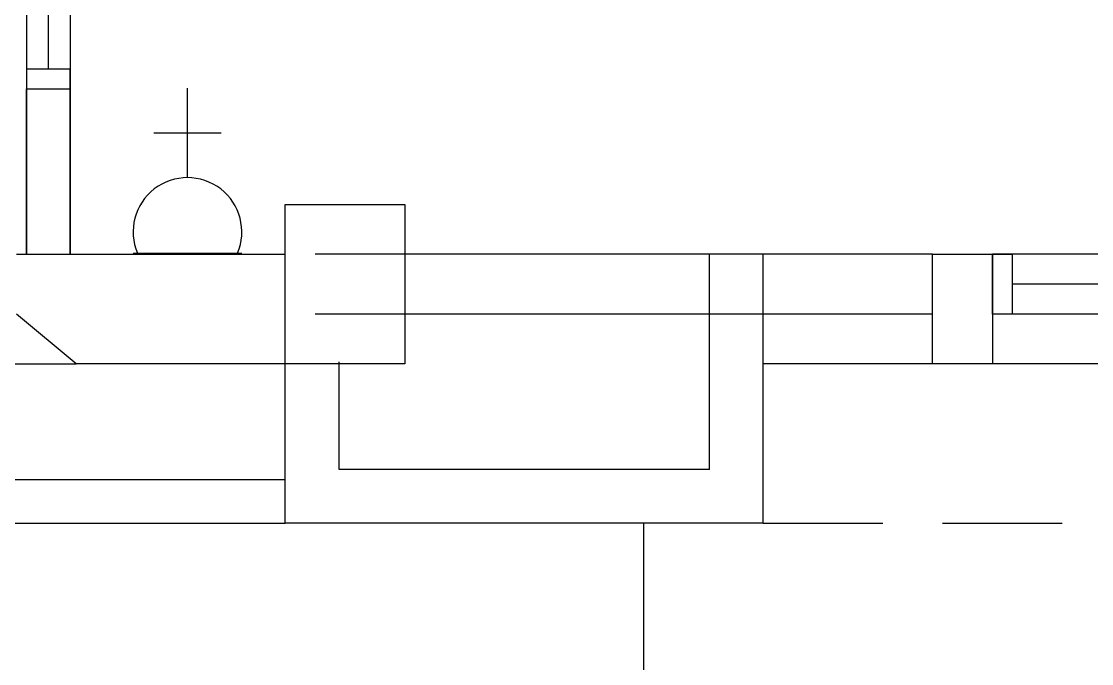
# Model space of a CAD drawing. Header units: inches. Extents: x 16928 to 514628, y -1471 to 241387.
# Drawn here: x 312130 to 314817, y 20278 to 21890 of the extents above; entities that cross this region are included whole.
import ezdxf

# ---------------------------------------------------------------- set-up
doc = ezdxf.new("R2010")
doc.units = ezdxf.units.IN
doc.header["$MEASUREMENT"] = 0
doc.linetypes.add('HIDDEN', pattern=[0.375, 0.25, -0.125])
doc.layers.add('COLUMN', color=8, linetype='Continuous', lineweight=30)
for name, color, linetype in [('ELECT', 6, 'Continuous'), ('LW', 2, 'Continuous'), ('partition', 8, 'Continuous'), ('ROOF', 2, 'Continuous'), ('WALL', 1, 'Continuous'), ('WIN', 9, 'Continuous')]:
    doc.layers.add(name, color=color, linetype=linetype)

# ---------------------------------------------------------------- blocks, each defined once
blk = doc.blocks.new('AW30')
at = {"layer": 'WALL'}
for points in [[(-2473393.4, -914141.5), (-2473243.4, -914141.5), (-2473243.4, -913866.5), (-2473393.4, -913866.5)], [(-2472643.4, -914141.5), (-2472493.4, -914141.5), (-2472493.4, -913866.5), (-2472643.4, -913866.5)]]:
    blk.add_lwpolyline(points, close=True, dxfattribs=at)
at = {"layer": 'WIN', "color": 1}
for p, q in [((-2473243.4, -913866.5), (-2472643.4, -913866.5)), ((-2473193.4, -913941.5), (-2472693.4, -913941.5)), ((-2473218.4, -914016.5), (-2472643.4, -914016.5))]:
    blk.add_line(p, q, dxfattribs=at)
at = {"layer": 'WIN', "color": 2}
blk.add_line((-2473243.4, -914141.5), (-2472643.4, -914141.5), dxfattribs=at)
at = {"layer": 'WIN', "color": 1}
for points in [[(-2473243.4, -914016.5), (-2473193.4, -914016.5), (-2473193.4, -913866.5), (-2473243.4, -913866.5)], [(-2472693.4, -914016.5), (-2472643.4, -914016.5), (-2472643.4, -913866.5), (-2472693.4, -913866.5)]]:
    blk.add_lwpolyline(points, close=True, dxfattribs=at)

msp = doc.modelspace()

# ---------------------------------------------------------------- linework, layer by layer
at = {"layer": 'COLUMN'}
msp.add_lwpolyline([(312792.5, 21430.5), (313092.5, 21430.5), (313092.5, 21030.5), (312792.5, 21030.5)], close=True, dxfattribs=at)
at = {"layer": 'ELECT', "color": 6}
for p, q in [((312546.9, 21497.8), (312546.9, 21722.8)), ((312462.5, 21610.3), (312631.2, 21610.3)), ((312410.5, 21308), (312683.3, 21308))]:
    msp.add_line(p, q, dxfattribs=at)
msp.add_arc((312546.9, 21361.4), 136.4, 336.9763, 203.0237, dxfattribs=at)
at = {"layer": 'LW', "linetype": 'HIDDEN', "ltscale": 1200}
msp.add_line((313992.5, 20630.5), (316792.5, 20630.5), dxfattribs=at)
at = {"layer": 'partition'}
for p, q in [((312142.5, 21720.5), (312252.5, 21720.5)), ((312142.5, 21720.5), (312142.5, 21305.5)), ((312142.5, 21305.5), (312142.5, 21720.5)), ((312142.5, 21720.5), (312142.5, 21305.5)), ((312252.5, 21720.5), (312252.5, 21305.5)), ((312252.5, 21305.5), (312252.5, 21720.5)), ((312252.5, 21720.5), (312252.5, 21305.5))]:
    msp.add_line(p, q, dxfattribs=at)
at = {"layer": 'ROOF', "linetype": 'Continuous', "ltscale": 2000}
msp.add_line((313692.5, 18280.5), (313692.5, 20630.5), dxfattribs=at)
at = {"layer": 'WALL'}
for p, q in [((312117.5, 21305.5), (312792.5, 21305.5)), ((314417.5, 21305.5), (312867.5, 21305.5)), ((313857.5, 20765.5), (313857.5, 21305.5)), ((313992.5, 20630.5), (313992.5, 21305.5)), ((312267.5, 21030.5), (312117.5, 21155.5)), ((314417.5, 21155.5), (312867.5, 21155.5)), ((312792.5, 21030.5), (312267.5, 21030.5)), ((312792.5, 20630.5), (312792.5, 21030.5)), ((312927.5, 20765.5), (312927.5, 21035.5)), ((313857.5, 20765.5), (312927.5, 20765.5)), ((313992.5, 20630.5), (312792.5, 20630.5))]:
    msp.add_line(p, q, dxfattribs=at)
at = {"layer": 'WIN'}
for p, q in [((312142.5, 22770.5), (312142.5, 21720.5)), ((312252.5, 22770.5), (312252.5, 21720.5)), ((312197.5, 22720.5), (312197.5, 21770.5)), ((309617.5, 21030.5), (312267.5, 21030.5)), ((314417.5, 21030.5), (313992.5, 21030.5)), ((309092.5, 20740.5), (312792.5, 20740.5)), ((309092.5, 20630.5), (312792.5, 20630.5))]:
    msp.add_line(p, q, dxfattribs=at)
msp.add_lwpolyline([(312142.5, 21720.5), (312252.5, 21720.5), (312252.5, 21770.5), (312142.5, 21770.5)], close=True, dxfattribs=at)

# ---------------------------------------------------------------- block references
at = {"layer": 'WIN', "xscale": -1}
msp.add_blockref('AW30', (-2158075.9, 935172), dxfattribs=at)

doc.saveas('drawing.dxf')
